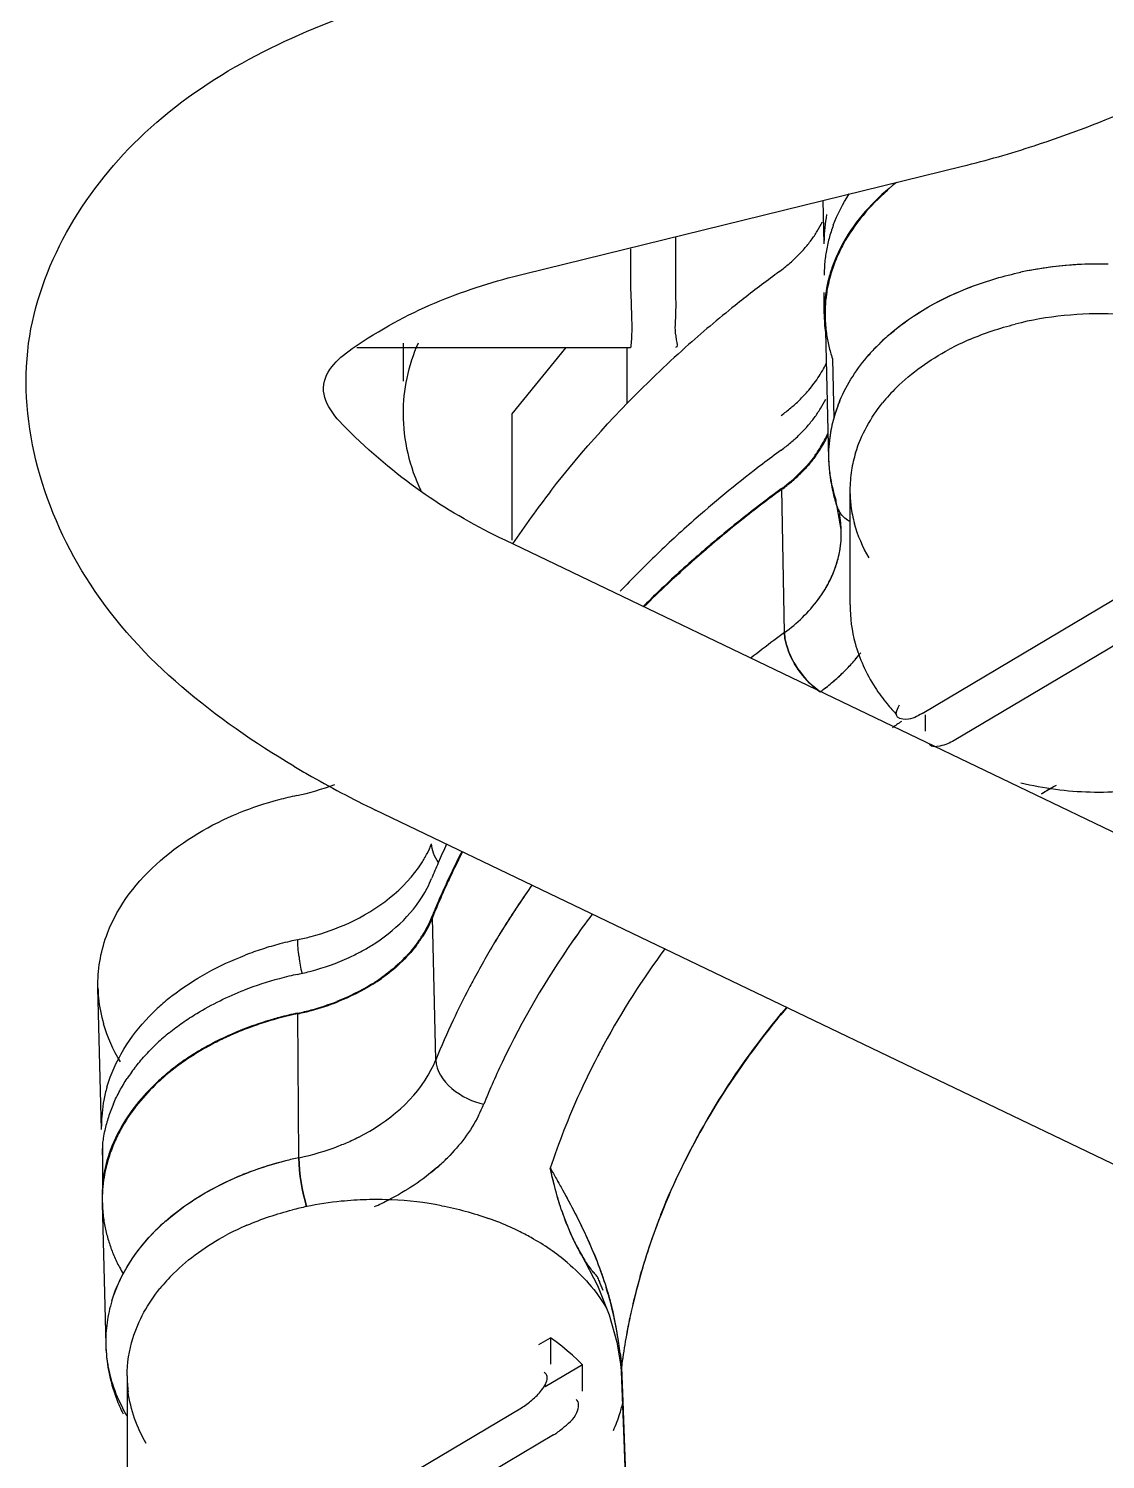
# Model space of a CAD drawing. Header units: millimetres. Extents: x 17886 to 18265, y -8727 to -7321.
# Drawn here: x 18007.3609 to 18007.5769, y -7649.8076 to -7649.5208 of the extents above; entities that cross this region are included whole.
import ezdxf

# ---------------------------------------------------------------- set-up
doc = ezdxf.new("R2010")
doc.units = ezdxf.units.MM
doc.layers.add('3884027_DKREDXF_CONTINUOUS_LINE', color=7, linetype='Continuous')

msp = doc.modelspace()

# ---------------------------------------------------------------- linework, layer by layer
at = {"layer": '3884027_DKREDXF_CONTINUOUS_LINE', "color": 6, "linetype": 'Continuous'}
for p, q in [((18007.46042660968, -7649.569904707641), (18007.54826386878, -7649.548352435055)), ((18007.52052127924, -7649.563900220784), (18007.52030677995, -7649.555212152733)), ((18007.49068432189, -7649.562480495923), (18007.49068431943, -7649.564676120079)), ((18007.52051287354, -7649.577945086165), (18007.52051287354, -7649.573663174297)), ((18007.52069275749, -7649.578623941705), (18007.52139389957, -7649.60702296455)), ((18007.42672708535, -7649.584676120079), (18007.48168431943, -7649.584676120079)), ((18007.43602660943, -7649.583849430079), (18007.43602660943, -7649.591425645596)), ((18007.46871060372, -7649.584676120079), (18007.45783858789, -7649.597991565703)), ((18007.48093259866, -7649.584676120079), (18007.48093259866, -7649.596007732156)), ((18007.45783858789, -7649.597991565703), (18007.45783858789, -7649.623343428964)), ((18007.52568437786, -7649.613300425224), (18007.52568437786, -7649.636281455327)), ((18007.52394601602, -7649.621194671357), (18007.52310388697, -7649.616654280429)), ((18007.5401396378, -7649.658059244326), (18007.6048012436, -7649.619693395354)), ((18008.06664156769, -7649.916219447417), (18007.45648319591, -7649.623343428964)), ((18007.61122911792, -7649.625110148618), (18007.54656751211, -7649.663475997588)), ((18007.54078807771, -7649.658341450709), (18007.54078807771, -7649.661601824484)), ((18008.04067770363, -7649.970310830866), (18007.43051933186, -7649.677434812413)), ((18007.37482016028, -7649.713089835273), (18007.37481156618, -7649.712399545819)), ((18007.37552122055, -7649.741488192745), (18007.37482007846, -7649.713089169565)), ((18007.37569269874, -7649.756211911064), (18007.37639384083, -7649.784610934197)), ((18007.47737683329, -7649.77864511523), (18007.47890535118, -7649.784119872436)), ((18007.46558061957, -7649.783245648379), (18007.46558061957, -7649.788548949238)), ((18007.47890535118, -7649.784119872436), (18007.47967280506, -7649.788463847979)), ((18007.47200849388, -7649.7939657025), (18007.47200849388, -7649.788662401641)), ((18007.47967280506, -7649.788463847979), (18007.47979484848, -7649.789886895804)), ((18007.38068431943, -7649.790888407721), (18007.38068431943, -7649.813869437827)), ((18007.47979781976, -7649.789990282961), (18007.48103038166, -7649.821159146546)), ((18007.39513957936, -7649.835647226822), (18007.45980118517, -7649.797281377852)), ((18007.46622905949, -7649.802698131114), (18007.40156745368, -7649.841063980084))]:
    msp.add_line(p, q, dxfattribs=at)
at = {"layer": '3884027_DKREDXF_CONTINUOUS_LINE', "color": 7, "linetype": 'Continuous'}
for p, q in [((18007.55006741094, -7649.572500142682), (18007.55007523662, -7649.572497182346)), ((18007.52217360806, -7649.586933900449), (18007.5224611247, -7649.598857087463)), ((18007.52358191423, -7649.595543426836), (18007.52367407343, -7649.595323796924)), ((18007.51254032479, -7649.641867146827), (18007.51203579184, -7649.613115087432)), ((18007.4426083831, -7649.727515875651), (18007.44193433784, -7649.698971425589)), ((18007.47004891892, -7649.703737614285), (18007.47004430041, -7649.703744255739)), ((18007.41513872722, -7649.747152918126), (18007.41493796146, -7649.71827013809)), ((18007.44169849851, -7649.729482281336), (18007.44170905758, -7649.729461954741)), ((18007.37571689792, -7649.744402474675), (18007.37571689792, -7649.752180646972)), ((18007.44496054114, -7649.747144769195), (18007.44495050006, -7649.747154863953)), ((18007.37571689572, -7649.756212684233), (18007.37571689572, -7649.758885472265)), ((18007.46325331167, -7649.784626516395), (18007.46558061957, -7649.783245648379)), ((18007.46675656101, -7649.784083497862), (18007.46558061957, -7649.783245648379)), ((18007.46789229531, -7649.784948641633), (18007.46675656101, -7649.784083497862)), ((18007.46898654906, -7649.785840109669), (18007.46789229531, -7649.784948641633)), ((18007.47003810621, -7649.786756910993), (18007.46898654906, -7649.785840109669)), ((18007.47200849388, -7649.788662401641), (18007.46456655529, -7649.793077947599)), ((18007.47104579777, -7649.787698026719), (18007.47003810621, -7649.786756910993)), ((18007.47200849388, -7649.788662401641), (18007.47104579777, -7649.787698026719)), ((18007.47983581051, -7649.789178121262), (18007.48010415324, -7649.795990942157)), ((18007.48010415324, -7649.795990942157), (18007.48068436906, -7649.810794611918))]:
    msp.add_line(p, q, dxfattribs=at)
at = {"layer": '3884027_DKREDXF_CONTINUOUS_LINE', "color": 6, "linetype": 'Continuous'}
msp.add_lwpolyline([(18007.47177447726, -7649.766513565721), (18007.47506731512, -7649.772758857867), (18007.47737683329, -7649.77864511523)], dxfattribs=at)
for centre, radius, start, end in [((18007.49097378811, -7649.324801913548), 0.230849243094, 288.0799475441733, 293.5717712254166), ((18007.49986998404, -7649.351753580508), 0.202467473161, 283.8287390500237, 288.0537260207207), ((18007.54833234067, -7649.563229872585), 0.027819469901, 169.2909028489579, 179.9735106800241), ((18007.49895012443, -7649.548939861888), 0.023707838423, 328.374259243695, 333.4675099021611), ((18007.55011532611, -7649.570589931778), 0.029651383449, 159.4639305164142, 164.8914633622888), ((18007.49452857926, -7649.545623642012), 0.029248003348, 314.4029630278916, 318.8359758606711), ((18007.54906850001, -7649.570303663195), 0.02856612693, 164.8985232543391, 170.4634478268227), ((18007.5531798223, -7649.579700139513), 0.032996344638, 149.1686618088559, 154.2211263248221), ((18007.54827557466, -7649.570178435913), 0.027763110457, 173.1389101659209, 176.127599091429), ((18007.54854875458, -7649.570211251325), 0.028038254274, 170.4737163378375, 173.1390212925847), ((18007.66237913082, -7649.775773955726), 0.255576254463, 126.6630515316052, 128.6809101790834), ((18007.66585271381, -7649.7803952751), 0.2613574015390001, 126.2232814249931, 126.6689586660885), ((18007.54811626036, -7649.57016696832), 0.027603385435, 176.1290150557484, 180.0003604447448), ((18007.54868623321, -7649.578003055973), 0.028176206313, 165.2056425664238, 176.0951902517502), ((18007.6551083726, -7649.766743660612), 0.243982761529, 128.6733818695758, 131.7279672797267), ((18007.54805908889, -7649.57794220335), 0.027546379749, 176.1326369397604, 180.0064148166318), ((18007.54820065363, -7649.577935306648), 0.027687946106, 180.0206536379942, 187.7200464924738), ((18007.64786848973, -7649.758573770179), 0.233066637702, 131.7364767171717, 133.7390972934437), ((18007.47050703361, -7649.598022358196), 0.034480437933, 167.9518436261828, 179.9488324349879), ((18007.49472158642, -7649.573938192114), 0.029784674089, 314.3884823517736, 318.8067279082118), ((18007.49299420372, -7649.579124478778), 0.03225171181000001, 310.2107244650231, 314.4082788126464), ((18007.49983299425, -7649.592377673309), 0.023448336325, 328.2846480088166, 336.2224465317031), ((18007.66516335088, -7649.814475212001), 0.25934517662, 126.2219656346119, 127.2609956294663), ((18007.49147352421, -7649.577328852514), 0.034604738784, 306.2022963794691, 310.2141149801465), ((18007.49792775148, -7649.591211745674), 0.025681999278, 323.4134211996738, 328.3064342711786), ((18007.6581058359, -7649.80535366334), 0.247812533874, 127.2391780318062, 131.2028850921709), ((18007.55407862847, -7649.606181467885), 0.032692621608, 181.8206889559398, 193.6512069224858), ((18007.61809757661, -7649.731815430028), 0.192976962781, 142.2000645879851, 146.0619865774433), ((18007.66316920631, -7649.819588029075), 0.25601657484, 126.2144137835914, 128.677826875676), ((18007.49174480228, -7649.585482514916), 0.034141516896, 306.2071180783927, 310.2729099937083), ((18007.55455479837, -7649.606079502706), 0.03317940746900001, 193.6282459308246, 196.0594923368419), ((18007.55472301741, -7649.606031026049), 0.033354472111, 196.0595774116945, 198.5715630884875), ((18007.64864555031, -7649.794458334363), 0.233383346014, 131.2174445173119, 133.8373192844581), ((18007.65723852926, -7649.812142175984), 0.246497483781, 128.6832428191022, 130.323772467253), ((18007.65358443523, -7649.807818309137), 0.240836381645, 130.3266558391795, 131.2262891021466), ((18007.64122022718, -7649.786725323351), 0.222662577248, 133.8373272038706, 136.540546028673), ((18007.64864552735, -7649.802236483854), 0.233383311992, 131.2174513825732, 133.8373287351198), ((18007.6435201133, -7649.796847531388), 0.225946284387, 133.8463186919382, 134.842863510061), ((18007.5551304651, -7649.636272031215), 0.029429589024, 180.0159174743577, 195.2293596285145), ((18007.55595598025, -7649.635985965122), 0.03030131639700001, 195.341243673839, 204.3381641336362), ((18007.55857661503, -7649.6347982482), 0.033178536227, 204.3418661924458, 212.964721277683), ((18007.56098306259, -7649.633258418326), 0.03603541996300001, 212.9369343522949, 219.4317254654133), ((18007.56262731692, -7649.631924198506), 0.03815285569200001, 219.4109497534124, 223.8208390981509), ((18007.51090877498, -7649.506728524833), 0.188644864608, 239.1223949536103, 240.0921454629566), ((18007.52007253417, -7649.490418697507), 0.207351882732, 240.1443095485992, 244.4124325006232), ((18007.57526068367, -7649.609621153844), 0.06418398998200002, 256.2210133036002, 262.5152096287279), ((18007.57568148554, -7649.606513226672), 0.067320252036, 262.50468288402, 274.4589023030188), ((18007.4286060053, -7649.741801388531), 0.06867174840200001, 104.7535086835155, 111.856179406987), ((18007.42975477359, -7649.745882775691), 0.07291115539400002, 101.9257753605027, 104.8097136015238), ((18007.59480148565, -7649.753320443369), 0.1651753891410001, 155.2912710271912, 156.7071527284871), ((18007.59272955196, -7649.752426855302), 0.162918974566, 156.7076627943073, 157.9102588798847), ((18007.59852922395, -7649.762847094316), 0.169292951133, 152.9087934860902, 154.6035282415073), ((18007.42088053362, -7649.682666617893), 0.022549559971, 332.5125695356411, 337.8739361228897), ((18007.59637645681, -7649.761818003139), 0.166906867748, 154.6057128250078, 155.4271706786794), ((18007.59439294408, -7649.760916781464), 0.164728222424, 155.4253474719408, 157.0868478628672), ((18007.59243017384, -7649.760081471632), 0.162595106895, 157.0886889476707, 157.9109301507252), ((18007.41787531603, -7649.688760561023), 0.026000455315, 322.6816105296431, 327.5337322037276), ((18007.42826070253, -7649.768854570788), 0.066757513024, 107.8249456177563, 110.9620979919882), ((18007.42922887461, -7649.771850572224), 0.06990606215800002, 104.827591678454, 107.8287081991668), ((18007.42967949752, -7649.77351907579), 0.071634325015, 103.2048788014143, 104.8344929440867), ((18007.42985030563, -7649.774241756382), 0.07237691589300001, 101.9299534450998, 103.2058344627262), ((18007.4084326058, -7649.670143670319), 0.04048670721600001, 298.1322936356336, 301.7386130072786), ((18007.40719515664, -7649.667833930424), 0.043107045796, 294.6767234333637, 298.1352115391707), ((18007.42874061418, -7649.777147690978), 0.068185431892, 104.8931532352149, 111.1128028039056), ((18007.42965866141, -7649.780382201179), 0.07154726039600001, 103.3470320338911, 104.9379040971643), ((18007.42983845426, -7649.781136197404), 0.072322395877, 101.9294828158456, 103.3477273616603), ((18007.40415018659, -7649.659524054141), 0.05197322156400001, 281.924311103458, 284.9831466372521), ((18007.4099534169, -7649.680397860086), 0.037581947867, 301.7483102976529, 305.2957909268708), ((18007.4028080044, -7649.71239129911), 0.027996562365, 181.4297230162152, 185.4723917459426), ((18007.40362132814, -7649.712295605024), 0.02881531059700001, 185.5075749738815, 196.1924266663717), ((18007.41620739361, -7649.748850151029), 0.043230237469, 131.9870116664927, 136.0064821697286), ((18007.4183205436, -7649.751199168959), 0.04638987156800001, 128.1349763294592, 131.9861383817912), ((18007.40477750764, -7649.669695199427), 0.049498249721, 284.9978075275727, 291.2890958893362), ((18007.42848465394, -7649.784168990396), 0.06738717238500001, 106.0743544238296, 111.142862247723), ((18007.42936718241, -7649.787101739284), 0.07044962784900001, 104.9302965212538, 106.1036258270942), ((18007.42978763285, -7649.788708977205), 0.07211093223800001, 101.9237087128622, 104.924068215138), ((18007.4042871936, -7649.66796829848), 0.05129321649499999, 281.9283014656418, 285.0276553401196), ((18007.41782858759, -7649.757569009818), 0.04563115693500001, 128.9384162756646, 133.0086223515554), ((18007.42634585219, -7649.778722854609), 0.06153620207200002, 111.114525330268, 117.783545367249), ((18007.4239148073, -7649.774012846146), 0.056236016045, 117.8290946763175, 121.3715389484485), ((18007.41999454729, -7649.768027052067), 0.04907690163100001, 125.071501116835, 128.9491263213), ((18007.42203507337, -7649.770929152399), 0.05262456666600001, 121.3719655306217, 125.0742203179741), ((18007.41121988669, -7649.75142843446), 0.036592605143, 141.7816024717498, 146.4994603085139), ((18007.4178227759, -7649.765339797525), 0.04562177097700001, 128.9494941202587, 133.0202584557177), ((18007.40424558886, -7649.740985536997), 0.02874805214, 163.8473976406105, 169.1784709609781), ((18007.40333832001, -7649.740818234974), 0.027825507091, 169.1660890541455, 179.9773274904694), ((18007.40581802595, -7649.748422997638), 0.03039551102200001, 156.5858689358759, 161.9228409024327), ((18007.40461147447, -7649.748025505387), 0.029125174882, 161.9296906834195, 167.419515504214), ((18007.40389228289, -7649.747859503759), 0.02838709393, 167.4303509210389, 170.5981151649212), ((18007.40347945276, -7649.747790125099), 0.027968475859, 170.6001789186016, 173.0430257223989), ((18007.40463947943, -7649.755815801833), 0.029154657765, 162.7091477223558, 167.4071353409228), ((18007.40364482221, -7649.755595765238), 0.028135955426, 167.4028314646463, 173.02829625995), ((18007.40891353632, -7649.783832237159), 0.03251956214600001, 181.3138987315137, 190.5424499731286), ((18007.40870667117, -7649.783863692452), 0.032310434513, 190.5547292170172, 195.2115930254505)]:
    msp.add_arc(centre, radius, start, end, dxfattribs=at)
at = {"layer": '3884027_DKREDXF_CONTINUOUS_LINE', "color": 7, "linetype": 'Continuous'}
for centre, radius, start, end in [((18007.55248334423, -7649.579301791031), 0.032032706559, 151.5309401706365, 156.3217387424624), ((18007.55045549921, -7649.578439870138), 0.029829438391, 156.2736748255185, 165.8373838796097), ((18007.57568415865, -7649.644626452839), 0.07666873501900001, 88.89472330113506, 94.13955912406887), ((18007.57568445212, -7649.644644741986), 0.076686204613, 88.6304835023313, 93.96859923029656), ((18007.57549576544, -7649.642483640335), 0.074517236074, 93.93887004189162, 102.079616188318), ((18007.57549024923, -7649.642454845902), 0.07448880486000001, 94.11137327644008, 102.0426054622393), ((18007.54901344297, -7649.57805431885), 0.028336886253, 165.8798402188409, 171.8027715979749), ((18007.54812864617, -7649.577943058865), 0.02744443921200001, 177.1303152935806, 181.4170863679637), ((18007.54836489446, -7649.577957010368), 0.0276810898, 171.8107272081825, 177.1259554509563), ((18007.54833980573, -7649.5779316425), 0.02765581722, 181.429912189314, 188.1082575559434), ((18007.5753537517, -7649.645557076774), 0.06759340583600001, 95.69435486812445, 104.1428804019791), ((18007.57568652728, -7649.648487564051), 0.07054246229600002, 87.51103388146564, 95.72714040182085), ((18007.54903511426, -7649.577834455738), 0.028357882643, 188.1045120012274, 193.4226513567862), ((18007.56187297323, -7649.614727216302), 0.04317950390600001, 131.1923163842189, 135.1396951303684), ((18007.56210549637, -7649.61497687199), 0.043519619949, 130.7737882519653, 134.6645556378232), ((18007.54974399228, -7649.5776651092), 0.029086707909, 193.4229805117151, 198.5819501568908), ((18007.55979115975, -7649.612657601539), 0.04024398856700001, 135.137604256981, 139.2858316014481), ((18007.56004701395, -7649.612896119712), 0.04059269701500001, 134.6625954449116, 138.7419852399397), ((18007.57125911674, -7649.633300535223), 0.05463915394500001, 113.2243436187824, 118.0988316966478), ((18007.56074456489, -7649.618814810354), 0.03663644370600001, 134.7160209842963, 141.0754082960077), ((18007.55090169541, -7649.606892141042), 0.0295821944, 156.9805588332945, 164.2313975463575), ((18007.55084788926, -7649.606874864387), 0.029526850001, 157.4327700669959, 164.2101342328998), ((18007.54938156126, -7649.606461171295), 0.028003282188, 164.2082524247078, 172.5276080132233), ((18007.54939074333, -7649.606463002814), 0.02801148443500001, 164.2362715282466, 172.3786987507487), ((18007.49984173971, -7649.592334551737), 0.02362255666, 328.562157066012, 335.2599419539089), ((18007.49806690901, -7649.591251863005), 0.025701555312, 323.6235826424005, 328.5664979035207), ((18007.54853386784, -7649.606352683868), 0.02714707593, 177.6643688095739, 181.8208374340024), ((18007.54869639973, -7649.606361734202), 0.02731100931100001, 172.5475138261902, 177.6590875621637), ((18007.54870377099, -7649.606362327746), 0.02731722995600001, 172.3968962040097, 177.682208481225), ((18007.54869056519, -7649.606345865655), 0.02730505471700001, 181.4134500901939, 188.2795596893556), ((18007.5487001814, -7649.606344804086), 0.027313556014, 181.8262732456423, 188.2843682577625), ((18007.55169408159, -7649.61345251819), 0.026022052398, 162.8744131379688, 170.8610408827284), ((18007.49300318847, -7649.586887873354), 0.032400149106, 310.2921082305981, 314.5583972386539), ((18007.54971313216, -7649.606175581206), 0.02834149318000001, 188.3225327388955, 198.6247606567948), ((18007.55083325323, -7649.613304834629), 0.025148696515, 170.8817367533364, 179.9890077226005), ((18007.6634957545, -7649.819938479422), 0.256351391189, 126.2158937073049, 128.4694752190973), ((18007.49179334477, -7649.58546441213), 0.03426829221600001, 306.2070433869632, 310.2959313933623), ((18007.55073117018, -7649.613301006399), 0.025046613015, 179.9977202565691, 183.9852512252353), ((18007.52755081573, -7649.615110842346), 0.004695240437, 181.414739018623, 199.1451231963194), ((18007.55082062577, -7649.613294557579), 0.025136300498, 183.985743780219, 187.2640823591358), ((18007.55144597449, -7649.613201544593), 0.025768394307, 187.2934227021313, 195.404415603939), ((18007.65761249194, -7649.812514238891), 0.246878695312, 128.4723443111655, 130.3030181670518), ((18007.50308883364, -7649.621914269925), 0.020864700078, 5.628534015501564, 10.85021137765798), ((18007.50324560287, -7649.621896936664), 0.020707195203, 1.438978670545833, 5.623324074094162), ((18007.50336078896, -7649.621894550246), 0.02059184939100001, 355.5621590291562, 1.947509013960044), ((18007.65425932418, -7649.808529555236), 0.241670910546, 130.3078006141512, 130.7969204690623), ((18007.50340415038, -7649.621897511102), 0.020548519876, 349.755243224398, 355.5604886165096), ((18007.50342043452, -7649.621898201824), 0.02053209606, 350.068990005265, 355.8413401697223), ((18007.65023476614, -7649.803916863833), 0.235549400869, 130.7889245908376, 133.1680324954387), ((18007.64451939528, -7649.79779723898), 0.227175935043, 133.1726160281615, 134.8394612046872), ((18007.66596918789, -7649.851324065305), 0.2596393974940001, 126.2230737389095, 126.8035409173305), ((18007.6632992485, -7649.847771437411), 0.255195339768, 126.801403143148, 128.1178429588616), ((18007.49744084105, -7649.622310923094), 0.038484060959, 313.8077193352862, 317.9022525400492), ((18007.49747145133, -7649.622338624989), 0.03844329369300001, 313.8323312828761, 317.9254744133894), ((18007.49950895488, -7649.624179424738), 0.035696877214, 317.9022109459506, 322.5346222927209), ((18007.49953133471, -7649.624198572825), 0.035667951297, 317.9259075878417, 322.5370987879605), ((18007.49539391969, -7649.620180229414), 0.041438673955, 309.9263849334009, 313.8108210316267), ((18007.49541670921, -7649.620201497679), 0.04140796467300001, 309.9427881371006, 313.8353202477261), ((18007.49361381392, -7649.618051896034), 0.04421353311100001, 306.2118479312371, 309.9455899387187), ((18007.4936038669, -7649.618044865239), 0.044225081029, 306.2169481046815, 309.9293056267886), ((18007.67401647237, -7649.855800954743), 0.239827178382, 125.1341873236009, 125.6598074957876), ((18007.688763783, -7649.881723645316), 0.2420643584590001, 120.1905131452341, 121.0103719458412), ((18007.68818350603, -7649.880835855913), 0.241012025658, 120.1786104972401, 120.9704441202527), ((18007.42088502335, -7649.675720532441), 0.02254480778, 332.4828862809871, 337.8733576185069), ((18007.41915989185, -7649.674822910229), 0.024489493736, 327.3579996484441, 332.4851260055681), ((18007.5983658253, -7649.762725522642), 0.168929743495, 152.9178128289003, 154.8708557896807), ((18007.59621628573, -7649.761706392663), 0.166550868148, 154.8742439199414, 155.4346030774257), ((18007.59444007602, -7649.760901368574), 0.164600754056, 155.4324215073927, 157.1101022096181), ((18007.6154921405, -7649.801054182892), 0.188083778089, 144.7498287168897, 146.2102770677325), ((18007.61551164901, -7649.801067684681), 0.188107352807, 144.7499041446579, 146.192957065718), ((18007.59249292221, -7649.760073375639), 0.162484873521, 157.1120147943573, 157.9109654999108), ((18007.61085049963, -7649.79797218503), 0.182512142129, 146.203988219663, 149.0167174393357), ((18007.61087517212, -7649.797987651787), 0.18254110735, 146.1865299318206, 149.0107082500717), ((18007.62215993231, -7649.809544283338), 0.185291097762, 143.1034626762735, 145.1804714986598), ((18007.62210407963, -7649.809504211235), 0.185222420153, 143.1030056225914, 145.1782802932539), ((18007.40414971058, -7649.652574443569), 0.051975227751, 281.9243803983015, 284.9718429107056), ((18007.41794447001, -7649.688755190551), 0.026103649674, 322.7143694398872, 327.5527310005003), ((18007.60503647418, -7649.794478314094), 0.175728924173, 149.0114291169042, 151.9078201066191), ((18007.6218538452, -7649.803840704024), 0.165787796208, 143.4933385504681, 151.3947958868618), ((18007.62197677508, -7649.803921231016), 0.165934186325, 143.4962083654414, 151.3906987072756), ((18007.4620538659, -7649.700770561129), 0.047293543518, 187.4225519157744, 191.4761088151514), ((18007.40999564558, -7649.680369890963), 0.03772051475300001, 301.9631565725741, 305.1063441791831), ((18007.59907256079, -7649.791314986654), 0.168977738495, 152.4665754780271, 154.8768933319754), ((18007.60169036336, -7649.792662148071), 0.171921799789, 151.913790020873, 152.4717535759485), ((18007.40479386362, -7649.669642085666), 0.049670527523, 285.0140008103088, 291.4208637280061), ((18007.42839028573, -7649.783816070059), 0.066895299714, 107.3844729209929, 110.5087916022624), ((18007.42956676441, -7649.787661479901), 0.07091657207100002, 101.9045486747831, 107.3633040923084), ((18007.40429569159, -7649.66789253734), 0.05148941230700001, 281.9283605824019, 285.0450874843121), ((18007.59458845693, -7649.789218581262), 0.164027781991, 154.8748983759105, 157.9032288250716), ((18007.42608470472, -7649.77811717395), 0.06074559084, 113.5300190260168, 116.552824259233), ((18007.42731900514, -7649.78095395355), 0.063839264277, 110.5082212564477, 113.529250351071), ((18007.42303854637, -7649.772429476547), 0.054291150378, 119.7095638596937, 123.0247442176376), ((18007.42465841998, -7649.775268119136), 0.05755946526900001, 116.550582842684, 119.7096610450351), ((18007.61325382481, -7649.798928229147), 0.155885578314, 151.4666103747164, 152.5251070478403), ((18007.61331703797, -7649.798950254402), 0.155951724097, 151.4706033152674, 152.5286341884758), ((18007.42029903598, -7649.768311129161), 0.049345174065, 122.9639037461125, 130.0687438672311), ((18007.42126628289, -7649.718838184914), 0.023038827181, 332.4828862809871, 337.873357618041), ((18007.60033822947, -7649.796611794789), 0.159885677052, 154.6038184313266, 156.3554788483592), ((18007.60039056872, -7649.796641676738), 0.159945502775, 154.6064912275756, 156.3531478577613), ((18007.60968999088, -7649.797099235791), 0.151879875577, 152.5169951100854, 155.5074784094238), ((18007.61011837201, -7649.797308140105), 0.152356220131, 152.5216358106185, 155.502766303762), ((18007.41729258591, -7649.764669154249), 0.0446228208, 130.1247365575156, 133.9434034528152), ((18007.59787671938, -7649.795539157962), 0.157200510347, 156.3537475348044, 157.9067417951719), ((18007.59801538814, -7649.795593108502), 0.157349279789, 156.3560498015106, 157.907455954084), ((18007.60364774805, -7649.794416449318), 0.145269044975, 155.4823928867927, 161.8942452154787), ((18007.60351328312, -7649.794334875676), 0.145112950329, 155.489673255113, 161.9081786286962), ((18007.42531869103, -7649.725478654693), 0.029037916615, 332.9369476814051, 337.8786165560381), ((18007.42530993449, -7649.725470804993), 0.029048976025, 332.9593889928933, 337.8703730190578), ((18007.40706925283, -7649.703247377007), 0.044529912729, 294.6384239924446, 296.8729319570036), ((18007.40706042114, -7649.703228090313), 0.04455144493900001, 294.6385368654838, 296.811583571112), ((18007.54820060823, -7649.747754941767), 0.1725162872630001, 178.8865141868092, 179.6288358213929), ((18007.40628194344, -7649.701517911448), 0.04643014418, 291.3110961033985, 294.6318003747616), ((18007.4041830517, -7649.755672382364), 0.028509081095, 163.3537557637299, 171.8971754797247), ((18007.42894480516, -7649.813401762927), 0.067667290027, 104.0864256677762, 110.6764667022167), ((18007.42897000103, -7649.813489252509), 0.06775747183200002, 104.088930923254, 110.4601620475941), ((18007.42982188611, -7649.816660157374), 0.07104119553400001, 101.9281628974034, 104.1329307662734), ((18007.42982567896, -7649.81667873791), 0.07105933033900001, 101.9279239284486, 104.1320922095325), ((18007.41639900861, -7649.718722037896), 0.040294084696, 311.1448459583149, 315.1193138156466), ((18007.416413188, -7649.718739929378), 0.04027106886200001, 311.1645386165576, 315.1433726093505), ((18007.40337504464, -7649.755543529665), 0.027690982196, 171.9254761893624, 177.2666882830792), ((18007.42730357047, -7649.80889830743), 0.06287364859500001, 110.4997919499107, 113.5407034948713), ((18007.54820060608, -7649.755533116402), 0.172516285112, 178.8865141894152, 181.1134481163225), ((18007.4031992303, -7649.755533536934), 0.027514891397, 177.2700143686099, 181.4143704423151), ((18007.40332499731, -7649.755526677216), 0.027640789655, 181.4221506119614, 187.7946567412344), ((18007.42996873619, -7649.821374684898), 0.065782658529, 101.6589403188871, 104.194517590746), ((18007.43045009055, -7649.823833687346), 0.06828820605000001, 95.71750764945395, 101.6375402452018), ((18007.43067230386, -7649.825825060214), 0.07029181359200001, 91.61790661186713, 95.73602678678401), ((18007.43068344809, -7649.826220275352), 0.070687185824, 87.51368214791655, 91.61789142506706), ((18007.40785637599, -7649.705980713536), 0.055692547156, 293.7489727092793, 297.0157131813251), ((18007.40786314121, -7649.705999338026), 0.055673188026, 293.7617839759005, 297.0187181712562), ((18007.4307793022, -7649.824753486524), 0.06921762704600001, 79.20765411314946, 87.54028096228154), ((18007.40387661422, -7649.755451185969), 0.02819754826, 187.7946195763414, 193.0339934115645), ((18007.41694541557, -7649.792393568156), 0.04328623740000001, 131.0856771700801, 134.9628201794328), ((18007.41719209724, -7649.792659004584), 0.04364754322900001, 130.6155708652447, 134.5071772857713), ((18007.43382981422, -7649.813738256516), 0.05776293646799999, 65.70944409086852, 70.408621839406), ((18007.52048759039, -7649.740116553587), 0.055503294131, 198.2545244420195, 201.4069503461932), ((18007.52138997652, -7649.739911937473), 0.05641930621900001, 198.1676306689833, 200.2226635505147), ((18007.51564778455, -7649.742017374863), 0.050303299409, 200.2331987382475, 201.956724710798), ((18007.61070784288, -7649.807117409111), 0.132184460018, 158.4473482423835, 161.9343420576026), ((18007.40473144442, -7649.755250143082), 0.02907569616700001, 193.0400513756126, 198.2051812114704), ((18007.42625905831, -7649.810888517719), 0.05463915394500001, 113.2243436187824, 118.0988316966478), ((18007.43503083767, -7649.811009785173), 0.05478196274400002, 63.76672294410002, 65.68047606695409), ((18007.435833206, -7649.809396512805), 0.052980186564, 60.75491308452361, 63.77387790598031), ((18007.51325767743, -7649.742945573935), 0.04773959857300001, 201.4129432091096, 204.6989154632717), ((18007.51137579603, -7649.743747428407), 0.04569429589900001, 201.9476417410148, 204.7596082877782), ((18007.50864076569, -7649.745004251317), 0.042684316473, 204.7652147361055, 208.1617438454045), ((18007.50840626817, -7649.745179102623), 0.042398735583, 204.6961641231874, 208.9277633125355), ((18007.43760559253, -7649.806282646938), 0.04939733390100001, 55.57796937480359, 60.78414988817291), ((18007.44062974081, -7649.801888010938), 0.044062713261, 49.94253044429385, 55.59147978185725), ((18007.50795175204, -7649.745364842876), 0.04190668414000001, 208.1717028624412, 210.3113339711072), ((18007.60813007818, -7649.806125054061), 0.129422058671, 161.8642102494803, 165.4723861458202), ((18007.50241265459, -7649.748632747884), 0.035475507751, 210.2699963436818, 212.4687328305409), ((18007.60793158594, -7649.80619454822), 0.129258883367, 161.9416247679544, 163.759798330903), ((18007.40852529937, -7649.753626487685), 0.033210802492, 207.7768279289346, 210.3238509287952), ((18007.41574450646, -7649.796402792856), 0.03663644371100001, 134.7160209845904, 141.0754082960077), ((18007.41215023302, -7649.798612127917), 0.06867602456300001, 22.90867292080433, 23.67450720295883), ((18007.60632890813, -7649.80572704593), 0.127589412151, 163.7600836000616, 165.492858981386), ((18007.41128815775, -7649.798974366588), 0.06961111121300001, 21.24194594693055, 22.90710354345655), ((18007.40990711756, -7649.794072633895), 0.07006839598700002, 13.38592797765435, 17.42654828394542), ((18007.60483926481, -7649.805342079437), 0.126050829617, 165.4926479562468, 167.4607595265327), ((18007.60620272872, -7649.805614842116), 0.127428348137, 165.4770757346204, 167.4735264172421), ((18007.40451652699, -7649.784075721451), 0.028140763601, 162.9150025052662, 172.086758842951), ((18007.40361297186, -7649.783941397651), 0.027226161565, 172.0924824286343, 181.4024903286154), ((18007.40370308235, -7649.795508814981), 0.07643638355000001, 10.5494286147224, 13.35659972573934), ((18007.40017809194, -7649.796412773348), 0.08006903526100001, 10.72149869123611, 12.74971114813348), ((18007.60356867169, -7649.805057917303), 0.124748849336, 167.4614613085219, 169.0944652219696), ((18007.60501598228, -7649.805349757322), 0.126212356713, 167.4741530841401, 169.0834797124789), ((18007.39602940446, -7649.796998965288), 0.08425319941800001, 9.72801004004739, 10.59025662967389), ((18007.40256143486, -7649.795964333656), 0.07764387264400002, 9.520531707245368, 10.72354616250128), ((18007.40008501478, -7649.796314579498), 0.08014026399600001, 8.606237342796883, 9.735686035329673), ((18007.40671759467, -7649.795266562296), 0.07342954604600001, 8.562502769972212, 9.519964105348183), ((18007.60239455825, -7649.804833638887), 0.123553508591, 169.09358282107, 171.4991267282219), ((18007.60370893882, -7649.805100723939), 0.124881803764, 169.0821037228504, 171.4650758272592), ((18007.40374052302, -7649.783930525095), 0.02735511498, 181.364276949566, 189.7064276643508), ((18007.41501168738, -7649.794095446456), 0.06504959861500001, 6.775883164269335, 8.64105186628717), ((18007.41670836168, -7649.793800218706), 0.06333182561799999, 6.698430865842897, 8.596435713670472), ((18007.40429562177, -7649.783841882176), 0.027917213138, 189.6936709587228, 192.2622057058972), ((18007.45638741374, -7649.790019893169), 0.023463501356, 2.055898796985709, 3.430343158166722), ((18007.45660784018, -7649.790031916908), 0.023245037548, 2.104752697164787, 3.458288236812508), ((18007.60148159724, -7649.804693850625), 0.122629913638, 171.5006660019747, 172.7312182413895), ((18007.6023553693, -7649.804896149131), 0.123512845324, 171.9569414433881, 172.689139607864), ((18007.60276154348, -7649.804953249342), 0.12392301336, 171.4674968512542, 171.9570765655005), ((18007.40481782679, -7649.78372592855), 0.02845213151600001, 192.2670373079994, 196.168219378896), ((18007.40576533773, -7649.790887880359), 0.025080838981, 180.0002557542949, 187.2679338504963), ((18007.48425007228, -7649.789788838161), 0.004456302771000001, 172.1234686602195, 181.2608529424442), ((18007.45446236167, -7649.790679947355), 0.026241495193, 342.8932639400186, 348.3039182472824), ((18007.45314058272, -7649.790260765563), 0.027628102558, 335.1874882197127, 342.8687270929229)]:
    msp.add_arc(centre, radius, start, end, dxfattribs=at)
at = {"layer": '3884027_DKREDXF_CONTINUOUS_LINE', "color": 6, "linetype": 'Continuous'}
for points, knots in [([(18007.36092126432, -7649.583850008206), (18007.36301578595, -7649.568428306522), (18007.38113312743, -7649.537868922669), (18007.41111271317, -7649.522988164439), (18007.42707088722, -7649.517309502329)], [0, 0, 0, 0, 0.4788450237, 1, 1, 1, 1]), ([(18007.51654730536, -7649.564875171845), (18007.51703124263, -7649.564321053576), (18007.51794470342, -7649.563188075655), (18007.51876101427, -7649.561982959329), (18007.51913714595, -7649.561371505579)], [0, 0, 0, 0, 0.506127121, 1, 1, 1, 1]), ([(18007.48168263974, -7649.564936953311), (18007.48168043354, -7649.5673954299), (18007.48152957375, -7649.573872931784), (18007.48209911691, -7649.58037339604), (18007.4817572126, -7649.584382235127)], [0, 0, 0, 0, 0.3792852132, 1, 1, 1, 1]), ([(18007.49068431943, -7649.564676120079), (18007.49068431596, -7649.567226326604), (18007.49064411454, -7649.571783195854), (18007.49080276251, -7649.578482428957), (18007.49040862633, -7649.581530934223), (18007.49119749598, -7649.584676120079), (18007.49068431943, -7649.584676120079)], [0, 0, 0, 0, 0.382279, 0.7061203779999999, 0.9230742226, 1, 1, 1, 1]), ([(18007.5114078653, -7649.569552964103), (18007.51204719866, -7649.569084638701), (18007.51328002732, -7649.568115821783), (18007.51444071078, -7649.567061365762), (18007.51499341564, -7649.566519483034)], [0, 0, 0, 0, 0.5058996948, 1, 1, 1, 1]), ([(18007.52346730059, -7649.565350058905), (18007.52304176187, -7649.566232153416), (18007.52227752695, -7649.568021636058), (18007.52168923906, -7649.569876722269), (18007.52144410926, -7649.570808246403)], [0, 0, 0, 0, 0.5041534555, 1, 1, 1, 1]), ([(18007.42014654604, -7649.592075414997), (18007.42066756685, -7649.588615043396), (18007.43481736941, -7649.577981899272), (18007.44866660683, -7649.572790211922), (18007.46042660968, -7649.569904707641)], [0, 0, 0, 0, 0.2242010299, 1, 1, 1, 1]), ([(18007.41409513166, -7649.668635916294), (18007.39844092205, -7649.65927433748), (18007.36985694123, -7649.637281098256), (18007.35868371104, -7649.600324834077), (18007.36092126432, -7649.583850008206)], [0, 0, 0, 0, 0.5231429985, 1, 1, 1, 1]), ([(18007.4817572126, -7649.584382235127), (18007.48175091245, -7649.584456104638), (18007.48173965864, -7649.58453378893), (18007.48171257395, -7649.584676120079), (18007.48168431943, -7649.584676120079)], [0, 0, 0, 0, 0.7240559445, 1, 1, 1, 1]), ([(18007.51713432283, -7649.593554411347), (18007.51789951719, -7649.59267915601), (18007.51929882666, -7649.590866583092), (18007.5204455602, -7649.58888295834), (18007.52093456468, -7649.587874962102)], [0, 0, 0, 0, 0.509249501, 1, 1, 1, 1]), ([(18007.45648319591, -7649.623343428964), (18007.44513074436, -7649.617894252218), (18007.43268903576, -7649.609690692307), (18007.41959827935, -7649.595716740569), (18007.42014654604, -7649.592075414997)], [0, 0, 0, 0, 0.7737392490999999, 1, 1, 1, 1]), ([(18007.51191239824, -7649.598305023506), (18007.51256210111, -7649.597829102224), (18007.51381499891, -7649.596844624763), (18007.51499472107, -7649.595773265524), (18007.51555655277, -7649.595222716716)], [0, 0, 0, 0, 0.5058901684, 1, 1, 1, 1]), ([(18007.51855230593, -7649.598740979613), (18007.51898681423, -7649.598153053645), (18007.51979863953, -7649.596954640278), (18007.520503483, -7649.595690065753), (18007.52082234854, -7649.595050656117)], [0, 0, 0, 0, 0.5057268456, 1, 1, 1, 1]), ([(18007.51556287344, -7649.602164184975), (18007.51611102922, -7649.60162673004), (18007.51715470832, -7649.600524704552), (18007.51810746744, -7649.599342883192), (18007.51855230593, -7649.598740979613)], [0, 0, 0, 0, 0.5063436327, 1, 1, 1, 1]), ([(18007.53499923607, -7649.658412078514), (18007.53495900919, -7649.658121580791), (18007.53509409409, -7649.657367240598), (18007.53541425459, -7649.656699314297), (18007.53562871444, -7649.656307047351)], [0, 0, 0, 0, 0.3961316899, 1, 1, 1, 1]), ([(18007.5401396378, -7649.658059244326), (18007.53915557623, -7649.658642995018), (18007.53773240249, -7649.659585138235), (18007.53509559186, -7649.659107910176), (18007.53499923607, -7649.658412078514)], [0, 0, 0, 0, 0.6195966377000001, 1, 1, 1, 1]), ([(18007.54656751211, -7649.663475997588), (18007.54569342205, -7649.663994512557), (18007.54424200912, -7649.664650001279), (18007.54207665952, -7649.664864310513), (18007.54162603743, -7649.664314105788)], [0, 0, 0, 0, 0.5883145657, 1, 1, 1, 1]), ([(18007.37481156618, -7649.712399545819), (18007.37481156736, -7649.708912204513), (18007.37777474962, -7649.693419104226), (18007.39201978933, -7649.682501726706), (18007.40304102059, -7649.678065679658)], [0, 0, 0, 0, 0.2269247461, 1, 1, 1, 1]), ([(18007.44176948515, -7649.698937987343), (18007.44150536723, -7649.699588806596), (18007.44090821947, -7649.70087997601), (18007.44019719742, -7649.702111814999), (18007.43981209852, -7649.702717682883)], [0, 0, 0, 0, 0.494533633, 1, 1, 1, 1]), ([(18007.38915010265, -7649.722076095246), (18007.39001063185, -7649.721380155697), (18007.39180187359, -7649.720032440104), (18007.39367811057, -7649.718806233708), (18007.39464530308, -7649.718216231013)], [0, 0, 0, 0, 0.494146662, 1, 1, 1, 1]), ([(18007.38247060336, -7649.728790027742), (18007.38310643627, -7649.727981793381), (18007.38446114699, -7649.726397013415), (18007.38593271462, -7649.724920532974), (18007.38670319157, -7649.724201177918)], [0, 0, 0, 0, 0.4938223374, 1, 1, 1, 1]), ([(18007.3779253832, -7649.73634460492), (18007.37830685358, -7649.735462695025), (18007.37916061506, -7649.733715081133), (18007.38016486569, -7649.732049751021), (18007.38070602232, -7649.731231334868)], [0, 0, 0, 0, 0.4947804468, 1, 1, 1, 1]), ([(18007.37918643754, -7649.74153505458), (18007.37869582539, -7649.742437453891), (18007.37780631853, -7649.744272733251), (18007.37710198868, -7649.746187096878), (18007.37680237121, -7649.747150383455)], [0, 0, 0, 0, 0.5045032905, 1, 1, 1, 1]), ([(18007.50503694946, -7649.869020831577), (18007.51354389494, -7649.858601999329), (18007.55590808756, -7649.817482585531), (18007.61365671628, -7649.794795293921), (18007.65810189223, -7649.786634804825)], [0, 0, 0, 0, 0.2293815692, 1, 1, 1, 1]), ([(18007.46383784041, -7649.793728849196), (18007.46414649491, -7649.793334256889), (18007.46465377787, -7649.792593912347), (18007.46495847139, -7649.791709979187), (18007.46495847139, -7649.79131265588)], [0, 0, 0, 0, 0.5576907739, 1, 1, 1, 1]), ([(18007.46495847139, -7649.79131265588), (18007.46495847139, -7649.791094611594), (18007.46485936183, -7649.79062778632), (18007.46451502082, -7649.790295626724), (18007.46431741402, -7649.790168390371)], [0, 0, 0, 0, 0.4812585847, 1, 1, 1, 1]), ([(18007.37752828364, -7649.792341447435), (18007.37781431283, -7649.793394149923), (18007.37849433276, -7649.79547984262), (18007.37936995718, -7649.797490815532), (18007.37985410171, -7649.798477349823)], [0, 0, 0, 0, 0.4981595612, 1, 1, 1, 1]), ([(18007.45980118517, -7649.797281377852), (18007.46054008021, -7649.796842873156), (18007.46197575503, -7649.795744751444), (18007.46325903947, -7649.794468804064), (18007.46383784041, -7649.793728849196)], [0, 0, 0, 0, 0.4776994567, 1, 1, 1, 1]), ([(18007.46802983816, -7649.801403647763), (18007.46912749967, -7649.800491191005), (18007.47096714978, -7649.799276251864), (18007.47147872789, -7649.79606756686), (18007.47073998284, -7649.795592976925)], [0, 0, 0, 0, 0.6191384813, 1, 1, 1, 1]), ([(18007.46622905949, -7649.802698131114), (18007.46652775799, -7649.802520865474), (18007.46714363044, -7649.802109049449), (18007.46772803916, -7649.801654525229), (18007.46802983816, -7649.801403647763)], [0, 0, 0, 0, 0.4695062526, 1, 1, 1, 1])]:
    msp.add_open_spline(points, degree=3, knots=knots, dxfattribs=at)
at = {"layer": '3884027_DKREDXF_CONTINUOUS_LINE', "color": 7, "linetype": 'Continuous'}
for points in [[(18007.53329238585, -7649.553166927684), (18007.52972378781, -7649.556219627035), (18007.52656125719, -7649.559903209551), (18007.5243242038, -7649.56403230841)], [(18007.55007493022, -7649.572496372208), (18007.55328270452, -7649.571283175888), (18007.55659545387, -7649.570323335143), (18007.55994898027, -7649.569605336577)], [(18007.53343544628, -7649.582234499914), (18007.53826980855, -7649.578000195177), (18007.54406393235, -7649.574769761728), (18007.55007493022, -7649.572496372208)], [(18007.53368395432, -7649.58201972909), (18007.53846556452, -7649.577893040734), (18007.54415999396, -7649.574735266304), (18007.55006741094, -7649.572500142682)], [(18007.54971312842, -7649.583088907772), (18007.55266207883, -7649.581821380603), (18007.55572618402, -7649.580799868634), (18007.55883792486, -7649.580012466193)], [(18007.53496740386, -7649.592780852208), (18007.53805652753, -7649.589715979137), (18007.54168707944, -7649.587153425475), (18007.54552440886, -7649.585101344832)], [(18007.52367506546, -7649.595324217842), (18007.52509409567, -7649.591978237133), (18007.52713598971, -7649.588860449616), (18007.52953155268, -7649.586127225926)], [(18007.52682580514, -7649.605789879128), (18007.52793927198, -7649.602168126885), (18007.52986484286, -7649.598746531805), (18007.53224238068, -7649.595796241709)], [(18007.52951574518, -7649.626873512416), (18007.52826175027, -7649.62474072562), (18007.52725912068, -7649.622432036867), (18007.52660331141, -7649.620046413904)], [(18007.5125400275, -7649.641866945582), (18007.51508718116, -7649.640001090063), (18007.51742685027, -7649.637775229143), (18007.51930643509, -7649.635238189623)], [(18007.51254032458, -7649.641867134991), (18007.51508750683, -7649.64000126935), (18007.51742718886, -7649.637775381969), (18007.51930680734, -7649.635238331242)], [(18007.51973400574, -7649.653725022692), (18007.51670465566, -7649.651657406002), (18007.51429691925, -7649.648401230232), (18007.51313010755, -7649.644924083243)], [(18007.51469075981, -7649.648254546886), (18007.51597705778, -7649.650375064981), (18007.51768557153, -7649.652326782116), (18007.51973400574, -7649.653725022699)], [(18007.42512899, -7649.700085727773), (18007.4308792306, -7649.697452746275), (18007.43637331325, -7649.693359775287), (18007.43978144706, -7649.688032254056)], [(18007.41757721571, -7649.702785263178), (18007.42015963987, -7649.702094325379), (18007.42269841761, -7649.701198664183), (18007.42512899, -7649.700085727773)], [(18007.43871319762, -7649.704568491283), (18007.43675964219, -7649.707136545503), (18007.43432777597, -7649.709372230271), (18007.43168855668, -7649.71122851765)], [(18007.4700443456, -7649.703744287164), (18007.46469217507, -7649.711440982051), (18007.45991815796, -7649.719582667227), (18007.45589837943, -7649.728051800723)], [(18007.42996389881, -7649.712371548665), (18007.42774226282, -7649.713758543285), (18007.42537171656, -7649.714923110518), (18007.42293432484, -7649.71588151658)], [(18007.48776567005, -7649.758558644591), (18007.49371344191, -7649.74349334957), (18007.50251003779, -7649.729387704139), (18007.51294766467, -7649.717002428637)], [(18007.4426079862, -7649.727515808489), (18007.44271102495, -7649.731880405798), (18007.44794033955, -7649.735545608326), (18007.45221898766, -7649.736413650413)], [(18007.42715570621, -7649.742990016375), (18007.43306021226, -7649.740005101941), (18007.43864588644, -7649.735352073965), (18007.44169879375, -7649.729482434892)], [(18007.38632669228, -7649.732539579583), (18007.38360458597, -7649.735165196866), (18007.38119668933, -7649.738193967178), (18007.37938273745, -7649.741512597537)], [(18007.45118340758, -7649.738677106459), (18007.44959232897, -7649.741797657383), (18007.447429945, -7649.744660536118), (18007.4449603007, -7649.747144530133)], [(18007.41513860893, -7649.747152641865), (18007.41786610893, -7649.746576347799), (18007.42055925084, -7649.745786909205), (18007.42315612773, -7649.744773202374)], [(18007.41513872715, -7649.747152908249), (18007.41786638901, -7649.746576588326), (18007.42055968361, -7649.745787078782), (18007.42315670817, -7649.744773300043)], [(18007.41669356075, -7649.756987909175), (18007.41581090158, -7649.753788281188), (18007.41516167409, -7649.750471704154), (18007.41513860893, -7649.747152641865)], [(18007.41513906186, -7649.747153694176), (18007.41516211329, -7649.750472388803), (18007.41581123844, -7649.753788595119), (18007.41669371696, -7649.756987891455)], [(18007.3884982696, -7649.759767532007), (18007.39331392925, -7649.755565525395), (18007.39907474946, -7649.752355383343), (18007.40505212142, -7649.750092981523)], [(18007.3887783962, -7649.75952639794), (18007.39276425246, -7649.756105621012), (18007.39737687424, -7649.753356074698), (18007.40219180649, -7649.751257219674)], [(18007.44292055798, -7649.749056893677), (18007.43997205347, -7649.751636893599), (18007.43664378917, -7649.753815596518), (18007.43315387114, -7649.755596200508)], [(18007.44291110063, -7649.749065443077), (18007.43996499056, -7649.751641567023), (18007.4366403967, -7649.753817456536), (18007.43315444401, -7649.755596251916)], [(18007.46802891652, -7649.753608622554), (18007.46972996596, -7649.756674280967), (18007.4713599011, -7649.759784138207), (18007.47282663781, -7649.7629685556)], [(18007.46802960549, -7649.753611943246), (18007.46965532408, -7649.756539964948), (18007.47121496269, -7649.759508688881), (18007.47262856742, -7649.762544803782)], [(18007.44374030907, -7649.756760161892), (18007.44694817003, -7649.757373847615), (18007.45012192104, -7649.758222561111), (18007.45319829322, -7649.759319336548)], [(18007.40471306999, -7649.760676890268), (18007.4076620204, -7649.759409363101), (18007.41072612559, -7649.758387851132), (18007.41383786643, -7649.757600448689)], [(18007.37761761601, -7649.775808245182), (18007.37923335804, -7649.770536951588), (18007.3824577214, -7649.765663221073), (18007.38635729185, -7649.761765720761)], [(18007.37761875807, -7649.775808421431), (18007.37926619295, -7649.770433691241), (18007.38258768361, -7649.765473457423), (18007.38659523029, -7649.761531207312)], [(18007.38996734543, -7649.770368834705), (18007.3930564691, -7649.767303961635), (18007.39668702101, -7649.764741407975), (18007.40052435043, -7649.762689327328)], [(18007.47262856742, -7649.762544803782), (18007.47422411813, -7649.765971699018), (18007.4756416686, -7649.769494419937), (18007.47676639529, -7649.773103350935)], [(18007.47282663781, -7649.7629685556), (18007.47434068037, -7649.766255678265), (18007.47567691295, -7649.769635011193), (18007.47675949076, -7649.773088346616)], [(18007.46898654906, -7649.768162440139), (18007.47206283365, -7649.770754817304), (18007.47481395427, -7649.773847405582), (18007.47685295211, -7649.777315320531)], [(18007.38182574671, -7649.783377861624), (18007.38293921355, -7649.779756109381), (18007.38486478443, -7649.776334514305), (18007.38724232225, -7649.773384224207)], [(18007.38068449875, -7649.790887992314), (18007.38068461631, -7649.788355876166), (18007.38108164789, -7649.785798177547), (18007.38182574671, -7649.783377861624)], [(18007.38065809215, -7649.798867234289), (18007.37877401174, -7649.795710121953), (18007.37739700094, -7649.792166604768), (18007.3767781616, -7649.788542497268)], [(18007.48097673957, -7649.818298383949), (18007.4805992197, -7649.80859153098), (18007.48021862521, -7649.798884797348), (18007.4798358117, -7649.789178151705)], [(18007.38451568675, -7649.804461494912), (18007.38265458663, -7649.801296147316), (18007.38135020792, -7649.797703321388), (18007.38088601326, -7649.794060843886)]]:
    msp.add_open_spline(points, degree=3, dxfattribs=at)
at = {"layer": '3884027_DKREDXF_CONTINUOUS_LINE', "color": 6, "linetype": 'Continuous'}
for points in [[(18007.5349958282, -7649.551598012795), (18007.53100986081, -7649.554675839967), (18007.52742561149, -7649.558463672382), (18007.52484653084, -7649.562789097123)], [(18007.5223482425, -7649.560188316123), (18007.52317006215, -7649.557992005326), (18007.52425379299, -7649.555881314225), (18007.52552918228, -7649.553913434445)], [(18007.43904765863, -7649.583818775685), (18007.43806635452, -7649.586068144325), (18007.43729760851, -7649.58842492134), (18007.43678611324, -7649.590825127501)], [(18007.46561572886, -7649.613538660236), (18007.47204562207, -7649.605243858177), (18007.47915000806, -7649.5974410295), (18007.48673190652, -7649.590184164919)], [(18007.43602660943, -7649.597991565703), (18007.43602660943, -7649.603263515402), (18007.43733584689, -7649.608640083674), (18007.43961075696, -7649.61339594719)], [(18007.51854929554, -7649.606519162428), (18007.517180585, -7649.60836545114), (18007.51556795579, -7649.610045386378), (18007.51381487266, -7649.611531606439)], [(18007.41468809445, -7649.674545325775), (18007.4172808682, -7649.673997505981), (18007.4198411936, -7649.67324931345), (18007.42231169321, -7649.672290556979)], [(18007.42973043221, -7649.704575865302), (18007.43427133714, -7649.701764821164), (18007.43842259781, -7649.697813731844), (18007.44088452135, -7649.693074457718)], [(18007.43855293067, -7649.704523172777), (18007.43663393694, -7649.707042818047), (18007.4342526029, -7649.709240676017), (18007.43166817872, -7649.711071495743)], [(18007.38967404888, -7649.714710834873), (18007.39408627614, -7649.711244017573), (18007.39913878658, -7649.708524056799), (18007.40437818263, -7649.706515251024)], [(18007.41758707876, -7649.709730285715), (18007.42018842114, -7649.709033732541), (18007.42274552002, -7649.708129351466), (18007.42519226013, -7649.707004348644)], [(18007.39464530308, -7649.718216231013), (18007.39766734913, -7649.716372735229), (18007.40087868046, -7649.714817397651), (18007.40417986237, -7649.71353933781)], [(18007.42972861867, -7649.712356336275), (18007.42752096021, -7649.713723331361), (18007.42516775548, -7649.714871140966), (18007.42274903077, -7649.715815705516)], [(18007.37663239049, -7649.732987926272), (18007.37816156939, -7649.727702698467), (18007.38128681486, -7649.722783220413), (18007.38510676594, -7649.718823423098)], [(18007.37931458079, -7649.72793818301), (18007.3778793817, -7649.725565771752), (18007.37672036492, -7649.722994485817), (18007.37594910494, -7649.720331162765)], [(18007.38669700754, -7649.73198514971), (18007.38373732876, -7649.73474944706), (18007.38112082129, -7649.737977077935), (18007.37918643754, -7649.74153505458)]]:
    msp.add_open_spline(points, degree=3, dxfattribs=at)
at = {"layer": '3884027_DKREDXF_CONTINUOUS_LINE', "color": 7, "linetype": 'Continuous'}
for points, knots in [([(18007.51876020727, -7649.606495135378), (18007.51831026729, -7649.607106762616), (18007.51734626441, -7649.608307256103), (18007.51629072025, -7649.609427759578), (18007.51573629502, -7649.609974136121)], [0, 0, 0, 0, 0.4937871837, 1, 1, 1, 1]), ([(18007.52311371798, -7649.616650931426), (18007.52320028274, -7649.616901193465), (18007.5234173117, -7649.617392987513), (18007.52370962519, -7649.617843846261), (18007.52387326329, -7649.618058714668)], [0, 0, 0, 0, 0.4950695821, 1, 1, 1, 1]), ([(18007.52387321, -7649.618056365269), (18007.52370995151, -7649.617841776226), (18007.52341829572, -7649.617391557791), (18007.52320169051, -7649.616900556523), (18007.52311526472, -7649.616650702743)], [0, 0, 0, 0, 0.5049189591, 1, 1, 1, 1]), ([(18007.52568080196, -7649.619611254127), (18007.52532374843, -7649.619409392513), (18007.52466310156, -7649.61894998426), (18007.52410857767, -7649.618365735543), (18007.52387321, -7649.618056365269)], [0, 0, 0, 0, 0.5134179762, 1, 1, 1, 1]), ([(18007.52164227457, -7649.631447193138), (18007.52211984234, -7649.630490188529), (18007.52293854677, -7649.6285299754), (18007.52346431389, -7649.626470522851), (18007.5236448803, -7649.62543921315)], [0, 0, 0, 0, 0.5053267253, 1, 1, 1, 1]), ([(18007.52247200346, -7649.629586878911), (18007.52272994983, -7649.62893143697), (18007.52318189838, -7649.627603369425), (18007.52350126946, -7649.62623711093), (18007.52362506474, -7649.625552137151)], [0, 0, 0, 0, 0.5029639714999999, 1, 1, 1, 1]), ([(18007.51930680734, -7649.635238331242), (18007.51996126521, -7649.634354964304), (18007.52114580543, -7649.632536517251), (18007.5220822024, -7649.63057736373), (18007.52247200346, -7649.629586878911)], [0, 0, 0, 0, 0.5080783549, 1, 1, 1, 1]), ([(18007.51930643509, -7649.635238189623), (18007.51975373993, -7649.634634423272), (18007.52058930518, -7649.633403536989), (18007.52131440411, -7649.632104217251), (18007.52164227457, -7649.631447193138)], [0, 0, 0, 0, 0.5057617317, 1, 1, 1, 1]), ([(18007.51313010755, -7649.644924083243), (18007.51295435879, -7649.644400344683), (18007.51267842356, -7649.643394004945), (18007.51254859288, -7649.64235518906), (18007.5125400275, -7649.641866945582)], [0, 0, 0, 0, 0.5308050215, 1, 1, 1, 1]), ([(18007.51254044446, -7649.641867223036), (18007.51255857837, -7649.64290066327), (18007.51307514145, -7649.645146768786), (18007.51405277419, -7649.647202799884), (18007.51469075981, -7649.648254546886)], [0, 0, 0, 0, 0.4565932293, 1, 1, 1, 1]), ([(18007.44316801232, -7649.688014748683), (18007.44275541174, -7649.687421355002), (18007.44209311122, -7649.68621267711), (18007.44178479581, -7649.684853707047), (18007.44176964735, -7649.684212178767)], [0, 0, 0, 0, 0.5296949294, 1, 1, 1, 1]), ([(18007.44193433784, -7649.698971425589), (18007.44166958901, -7649.699623799499), (18007.44107114837, -7649.700918066263), (18007.44035876364, -7649.702152991847), (18007.43997296359, -7649.702760403758)], [0, 0, 0, 0, 0.4945460217, 1, 1, 1, 1]), ([(18007.41515662379, -7649.70688022075), (18007.41507730403, -7649.706266503032), (18007.41495384558, -7649.705118352047), (18007.41489291976, -7649.703964437247), (18007.41488920016, -7649.703428885425)], [0, 0, 0, 0, 0.5360613782, 1, 1, 1, 1]), ([(18007.51301802454, -7649.717032467232), (18007.50979287332, -7649.720849764753), (18007.49826342337, -7649.735702068707), (18007.48943309985, -7649.752720911478), (18007.48513751552, -7649.765839835925)], [0, 0, 0, 0, 0.2657928337, 1, 1, 1, 1]), ([(18007.37938273745, -7649.741512597537), (18007.37885724822, -7649.742473981654), (18007.37791095151, -7649.744430768862), (18007.37717565248, -7649.746476725422), (18007.37686873832, -7649.747505621102)], [0, 0, 0, 0, 0.5050548369, 1, 1, 1, 1]), ([(18007.46640116399, -7649.752724732492), (18007.46625410285, -7649.752150779566), (18007.46597057841, -7649.751001133545), (18007.46570284925, -7649.749847743498), (18007.4655717692, -7649.74927091252)], [0, 0, 0, 0, 0.5004040782, 1, 1, 1, 1]), ([(18007.4655717692, -7649.74927091252), (18007.46597792109, -7649.749978794725), (18007.46680297848, -7649.751422533256), (18007.46761858122, -7649.752871662617), (18007.46802960549, -7649.753611943246)], [0, 0, 0, 0, 0.4907959942, 1, 1, 1, 1]), ([(18007.46652146964, -7649.753231356712), (18007.46634919979, -7649.75257380487), (18007.46602088845, -7649.751256331967), (18007.46571811652, -7649.749932820041), (18007.4655717692, -7649.74927091252)], [0, 0, 0, 0, 0.5006814897, 1, 1, 1, 1]), ([(18007.46557470702, -7649.74927139182), (18007.46597860198, -7649.749976493342), (18007.46680295021, -7649.751418680627), (18007.46761720196, -7649.752866624023), (18007.46802891652, -7649.753608622554)], [0, 0, 0, 0, 0.4891696721, 1, 1, 1, 1]), ([(18007.46778326558, -7649.757503374507), (18007.46752366141, -7649.756713384615), (18007.46703831956, -7649.755127113325), (18007.46660639273, -7649.753525703034), (18007.46640116399, -7649.752724732492)], [0, 0, 0, 0, 0.501419075, 1, 1, 1, 1]), ([(18007.46777753319, -7649.757502338825), (18007.46754408615, -7649.756796368763), (18007.46710408746, -7649.755378596796), (18007.46670915469, -7649.75394774821), (18007.46652146964, -7649.753231356712)], [0, 0, 0, 0, 0.5010098689, 1, 1, 1, 1]), ([(18007.37711116701, -7649.76433399599), (18007.37737888259, -7649.765148818096), (18007.37799029584, -7649.766769114014), (18007.37873521371, -7649.768332317442), (18007.37914139349, -7649.769103679848)], [0, 0, 0, 0, 0.4959252005, 1, 1, 1, 1]), ([(18007.47247377443, -7649.767658843071), (18007.47226542089, -7649.767335985884), (18007.47186266593, -7649.766685070326), (18007.47148215612, -7649.766020972), (18007.47129761247, -7649.765687648425)], [0, 0, 0, 0, 0.5021234345000001, 1, 1, 1, 1]), ([(18007.47393271102, -7649.76973721045), (18007.4736731086, -7649.769406578036), (18007.47317373535, -7649.768730593603), (18007.47270805141, -7649.768031209323), (18007.47248251741, -7649.767677393815)], [0, 0, 0, 0, 0.5004678841, 1, 1, 1, 1]), ([(18007.47504657556, -7649.771035934478), (18007.47485126839, -7649.77082866584), (18007.47447043604, -7649.770403600107), (18007.47410913093, -7649.769961900736), (18007.47393271102, -7649.76973721045)], [0, 0, 0, 0, 0.4992248214, 1, 1, 1, 1]), ([(18007.47676639529, -7649.773103350935), (18007.47705649609, -7649.774034202672), (18007.47759408777, -7649.77590504145), (18007.47805859972, -7649.777795192373), (18007.47827289968, -7649.778742136348)], [0, 0, 0, 0, 0.5010584995, 1, 1, 1, 1]), ([(18007.47960693137, -7649.786420504475), (18007.47965205034, -7649.786803571811), (18007.47973078741, -7649.787539043751), (18007.4797893852, -7649.788276477129), (18007.47981054799, -7649.78862973269)], [0, 0, 0, 0, 0.5215158414, 1, 1, 1, 1]), ([(18007.4796078744, -7649.786412970527), (18007.47965258848, -7649.786796638271), (18007.47973014457, -7649.787530067733), (18007.47978802679, -7649.788265388806), (18007.47980887507, -7649.788615954072)], [0, 0, 0, 0, 0.5237846101, 1, 1, 1, 1]), ([(18007.4798358117, -7649.789178151705), (18007.47979566983, -7649.789469109941), (18007.47977294576, -7649.789984613493), (18007.47984580436, -7649.790492810333), (18007.47988958681, -7649.790706254114)], [0, 0, 0, 0, 0.5741067234, 1, 1, 1, 1])]:
    msp.add_open_spline(points, degree=3, knots=knots, dxfattribs=at)

doc.saveas('drawing.dxf')
